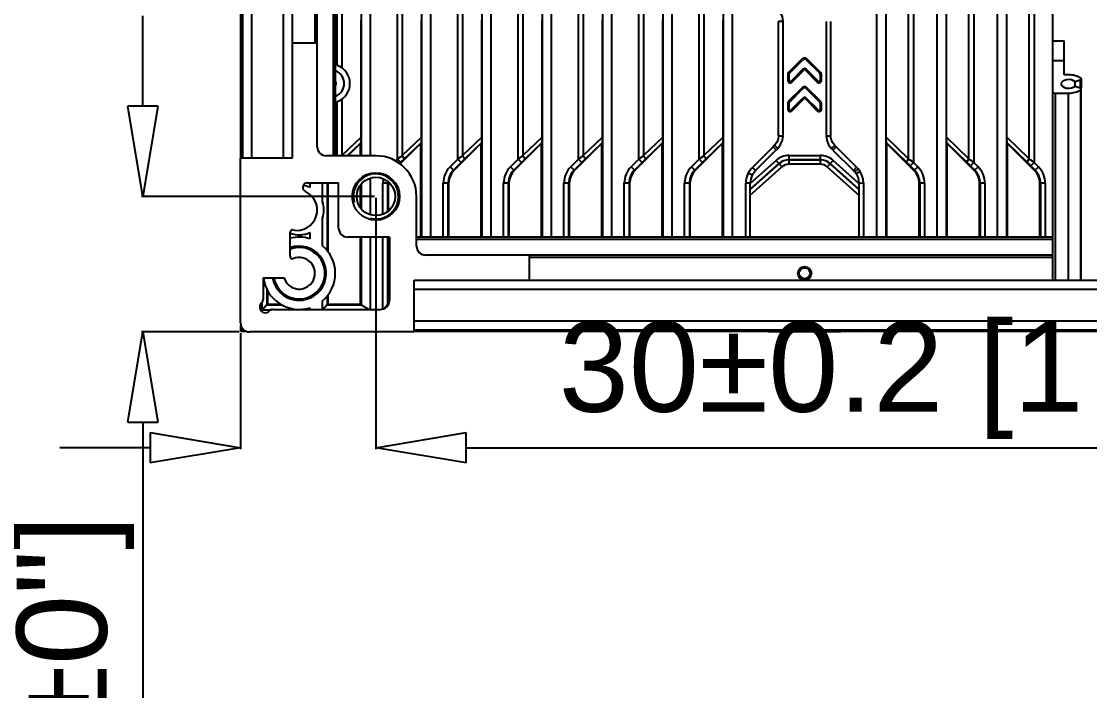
# Model space of a CAD drawing. Header units: millimetres. Extents: x -3132 to 28633, y 682 to 5849.
# Drawn here: x 3231.6 to 3468.3, y 1746.9 to 1895 of the extents above; entities that cross this region are included whole.
import ezdxf

# ---------------------------------------------------------------- set-up
doc = ezdxf.new("R2010")
doc.units = ezdxf.units.MM
doc.styles.get("Standard").update_dxf_attribs({"font": 'arial.ttf'})
doc.dimstyles.new('ISO_25-10', dxfattribs={"dimtxt": 20, "dimasz": 20, "dimexe": 0.3, "dimexo": 0.3, "dimgap": 2, "dimtad": 1, "dimrnd": 0.0001, "dimdsep": 46, "dimtxsty": 'Standard', "dimblk": 'CLOSEDBLANK', "dimcen": 0.1, "dimclrd": 256, "dimclre": 256, "dimclrt": 256, "dimadec": 0, "dimazin": 2, "dimtm": 1e-09, "dimtfac": 1, "dimtofl": 0, "dimtmove": 0, "dimatfit": 3, "dimldrblk": 'CLOSEDBLANK', "dimfxl": 1, "dimtolj": 1, "dimarcsym": 0})

# ---------------------------------------------------------------- blocks, each defined once
blk = doc.blocks.new('_ClosedBlank')
at = {"color": 0, "linetype": 'ByBlock', "lineweight": -2}
for p, q in [((-1, 0.167), (0, 0)), ((-1, 0.167), (-1, -0.167)), ((0, 0), (-1, -0.167))]:
    blk.add_line(p, q, dxfattribs=at)
blk = doc.blocks.new('*D203')
at = {"lineweight": -2, "transparency": 16777216}
for p, q in [((3258.49, 1876.26), (3258.49, 1896.26)), ((3309.85, 1856.26), (3258.19, 1856.26)), ((3279.85, 1826.26), (3258.19, 1826.26)), ((3258.49, 1806.26), (3258.49, 1563.86))]:
    blk.add_line(p, q, dxfattribs=at)
at = {"layer": 'Defpoints', "color": 0, "transparency": 16777216}
for p in [(3310.15, 1856.26), (3258.49, 1826.26), (3280.15, 1826.26)]:
    blk.add_point(p, dxfattribs=at)
at = {"lineweight": -2, "transparency": 16777216, "xscale": 20, "yscale": 20, "zscale": 20}
for p, rotation in [((3258.49, 1856.26), 270), ((3258.49, 1826.26), 90)]:
    blk.add_blockref('_ClosedBlank', p, dxfattribs=dict(at, rotation=rotation))
at = {"transparency": 16777216, "insert": (3243.54, 1675.06), "char_height": 20, "attachment_point": 5, "rotation": 90}
blk.add_mtext('\\A1;30±0.2 [1 1/8"±0"]', dxfattribs=at)
blk = doc.blocks.new('*D204')
at = {"lineweight": -2, "transparency": 16777216}
for p, q in [((3310.15, 1855.96), (3310.15, 1800.33)), ((3280.15, 1825.96), (3280.15, 1800.33)), ((3260.15, 1800.63), (3240.15, 1800.63)), ((3330.15, 1800.63), (3572.56, 1800.63))]:
    blk.add_line(p, q, dxfattribs=at)
at = {"layer": 'Defpoints', "color": 0, "transparency": 16777216}
for p in [(3310.15, 1856.26), (3280.15, 1826.26), (3280.15, 1800.63)]:
    blk.add_point(p, dxfattribs=at)
at = {"lineweight": -2, "transparency": 16777216, "xscale": 20, "yscale": 20, "zscale": 20}
blk.add_blockref('_ClosedBlank', (3280.15, 1800.63), dxfattribs=at)
at = {"lineweight": -2, "transparency": 16777216, "xscale": 20, "yscale": 20, "zscale": 20, "rotation": 180}
blk.add_blockref('_ClosedBlank', (3310.15, 1800.63), dxfattribs=at)
at = {"transparency": 16777216, "insert": (3461.36, 1815.58), "char_height": 20, "attachment_point": 5}
blk.add_mtext('\\A1;30±0.2 [1 1/8"±0"]', dxfattribs=at)

msp = doc.modelspace()

# ---------------------------------------------------------------- linework, layer by layer
at = {"linetype": 'Continuous'}
for p, q in [((3460.154, 1837.759), (3460.154, 2564.759)), ((3280.654, 1864.759), (3280.654, 2537.759)), ((3282.654, 1864.759), (3282.654, 2537.759)), ((3289.654, 1864.759), (3289.654, 2537.759)), ((3291.654, 1864.759), (3291.654, 2537.759)), ((3296.654, 2071.259), (3296.654, 1890.259)), ((3297.154, 1867.259), (3297.154, 2071.259)), ((3300.654, 2071.259), (3300.654, 1865.259)), ((3301.154, 2071.259), (3301.154, 1865.259)), ((3306.91, 2070.259), (3306.91, 1865.259)), ((3308.903, 2070.259), (3308.903, 1865.259)), ((3320.28, 2070.259), (3320.28, 1847.259)), ((3322.273, 2070.259), (3322.273, 1847.259)), ((3421.185, 1847.259), (3421.185, 2069.87)), ((3423.182, 2070.259), (3423.182, 1847.259)), ((3434.555, 1847.259), (3434.555, 2070.259)), ((3436.552, 2070.259), (3436.552, 1847.259)), ((3447.925, 1847.259), (3447.925, 2070.259)), ((3449.922, 2070.259), (3449.922, 1847.259)), ((3333.65, 2064.627), (3333.65, 1847.259)), ((3335.643, 2061.175), (3335.643, 1847.259)), ((3347.02, 2057.259), (3347.02, 1847.259)), ((3349.013, 2057.259), (3349.013, 1847.259)), ((3360.39, 2057.259), (3360.39, 1847.259)), ((3362.383, 2057.259), (3362.383, 1847.259)), ((3373.76, 2057.259), (3373.76, 1847.259)), ((3375.753, 2057.259), (3375.753, 1847.259)), ((3387.13, 2057.259), (3387.13, 1847.259)), ((3389.123, 2057.259), (3389.123, 1847.259)), ((3280.254, 1864.759), (3280.254, 1943.259)), ((3280.474, 1913.801), (3280.474, 1864.759)), ((3429.268, 1900.937), (3429.268, 1863.794)), ((3442.638, 1900.937), (3442.638, 1863.794)), ((3456.008, 1900.937), (3456.008, 1863.794)), ((3301.557, 1885.27), (3301.557, 1900.2)), ((3302.626, 1899.426), (3302.626, 1884.716)), ((3314.927, 1864.531), (3314.927, 1900.2)), ((3315.996, 1899.426), (3315.996, 1865.304)), ((3328.297, 1864.531), (3328.297, 1900.2)), ((3329.366, 1899.426), (3329.366, 1865.304)), ((3341.667, 1864.531), (3341.667, 1900.2)), ((3342.736, 1899.426), (3342.736, 1865.304)), ((3355.037, 1864.531), (3355.037, 1900.2)), ((3356.106, 1899.426), (3356.106, 1865.304)), ((3368.407, 1864.531), (3368.407, 1900.2)), ((3369.476, 1899.426), (3369.476, 1865.304)), ((3381.777, 1864.531), (3381.777, 1900.2)), ((3382.846, 1899.426), (3382.846, 1865.304)), ((3428.199, 1864.567), (3428.199, 1900.164)), ((3441.569, 1864.567), (3441.569, 1900.164)), ((3454.939, 1864.567), (3454.939, 1900.164)), ((3306.867, 1869.4), (3306.867, 1895.331)), ((3320.237, 1869.4), (3320.237, 1895.331)), ((3333.607, 1869.4), (3333.607, 1895.331)), ((3346.977, 1869.4), (3346.977, 1895.331)), ((3360.347, 1869.4), (3360.347, 1895.331)), ((3373.717, 1869.4), (3373.717, 1895.331)), ((3387.087, 1869.4), (3387.087, 1895.331)), ((3400.377, 1895.017), (3399.377, 1895.017)), ((3399.377, 1869.713), (3399.377, 1895.017)), ((3400.377, 1869.713), (3400.377, 1895.017)), ((3409.928, 1895.017), (3409.928, 1869.714)), ((3410.928, 1895.018), (3410.928, 1869.714)), ((3423.238, 1869.357), (3423.238, 1895.373)), ((3436.608, 1869.357), (3436.608, 1895.373)), ((3449.978, 1869.357), (3449.978, 1895.373)), ((3291.654, 1890.259), (3297.154, 1890.259)), ((3460.154, 1890.693), (3462.654, 1890.693)), ((3462.654, 1883.187), (3462.654, 1890.693)), ((3404.623, 1886.703), (3401.623, 1883.703)), ((3404.8, 1886.527), (3404.623, 1886.703)), ((3405.684, 1886.703), (3405.507, 1886.527)), ((3408.684, 1883.703), (3405.684, 1886.703)), ((3401.8, 1883.527), (3404.8, 1886.527)), ((3404.8, 1884.405), (3402.166, 1881.771)), ((3404.977, 1884.229), (3404.8, 1884.405)), ((3405.507, 1884.405), (3405.33, 1884.229)), ((3405.507, 1886.527), (3408.507, 1883.527)), ((3408.142, 1881.771), (3405.507, 1884.405)), ((3460.154, 1886.363), (3462.654, 1886.363)), ((3401.654, 1883.173), (3401.404, 1883.173)), ((3401.404, 1883.173), (3401.404, 1881.983)), ((3401.404, 1881.983), (3401.654, 1881.983)), ((3401.623, 1883.703), (3401.8, 1883.527)), ((3401.654, 1883.173), (3401.654, 1881.983)), ((3402.343, 1881.594), (3404.977, 1884.229)), ((3405.33, 1884.229), (3407.965, 1881.594)), ((3408.507, 1883.527), (3408.684, 1883.703)), ((3408.904, 1883.173), (3408.654, 1883.173)), ((3408.654, 1881.983), (3408.654, 1883.173)), ((3408.654, 1881.983), (3408.904, 1881.983)), ((3408.904, 1881.983), (3408.904, 1883.173)), ((3463.654, 1883.187), (3462.654, 1883.187)), ((3466.215, 1882.02), (3465.083, 1881.643)), ((3466.215, 1882.02), (3466.215, 1880.312)), ((3466.465, 1882.27), (3466.465, 1880.312)), ((3404.623, 1880.339), (3401.623, 1877.339)), ((3401.8, 1877.163), (3404.8, 1880.163)), ((3402.166, 1881.771), (3402.343, 1881.594)), ((3404.8, 1880.163), (3404.623, 1880.339)), ((3405.684, 1880.339), (3405.507, 1880.163)), ((3405.507, 1880.163), (3408.507, 1877.163)), ((3408.684, 1877.339), (3405.684, 1880.339)), ((3407.965, 1881.594), (3408.142, 1881.771)), ((3465.083, 1880.69), (3465.083, 1881.643)), ((3465.083, 1880.69), (3466.215, 1880.312)), ((3466.351, 1837.759), (3466.351, 1879.878)), ((3466.465, 1837.759), (3466.465, 1880.062)), ((3301.557, 1865.259), (3301.557, 1877.247)), ((3302.626, 1877.802), (3302.626, 1865.304)), ((3401.623, 1877.339), (3401.8, 1877.163)), ((3404.8, 1878.041), (3402.166, 1875.407)), ((3402.343, 1875.23), (3404.977, 1877.865)), ((3404.977, 1877.865), (3404.8, 1878.041)), ((3405.507, 1878.041), (3405.33, 1877.865)), ((3405.33, 1877.865), (3407.965, 1875.23)), ((3408.142, 1875.407), (3405.507, 1878.041)), ((3408.507, 1877.163), (3408.684, 1877.339)), ((3460.654, 1879.146), (3463.654, 1879.146)), ((3460.654, 1879.146), (3460.654, 1837.759)), ((3463.654, 1837.759), (3463.654, 1879.146)), ((3401.654, 1876.809), (3401.404, 1876.809)), ((3401.404, 1876.809), (3401.404, 1875.619)), ((3401.404, 1875.619), (3401.654, 1875.619)), ((3401.654, 1876.809), (3401.654, 1875.619)), ((3402.166, 1875.407), (3402.343, 1875.23)), ((3407.965, 1875.23), (3408.142, 1875.407)), ((3408.904, 1876.809), (3408.654, 1876.809)), ((3408.654, 1875.619), (3408.654, 1876.809)), ((3408.654, 1875.619), (3408.904, 1875.619)), ((3408.904, 1875.619), (3408.904, 1876.809)), ((3306.867, 1869.4), (3302.626, 1865.304)), ((3303.813, 1865.259), (3306.799, 1868.142)), ((3303.965, 1865.259), (3306.764, 1868.058)), ((3306.799, 1868.142), (3306.764, 1868.058)), ((3306.764, 1865.259), (3306.764, 1868.058)), ((3306.867, 1869.4), (3306.799, 1868.142)), ((3315.526, 1863.451), (3320.134, 1868.058)), ((3320.237, 1869.4), (3315.996, 1865.304)), ((3316.458, 1864.559), (3320.169, 1868.142)), ((3320.169, 1868.142), (3320.134, 1868.058)), ((3320.134, 1847.259), (3320.134, 1868.058)), ((3320.237, 1869.4), (3320.169, 1868.142)), ((3327.449, 1862.003), (3333.504, 1868.058)), ((3333.607, 1869.4), (3329.366, 1865.304)), ((3329.828, 1864.559), (3333.539, 1868.142)), ((3333.539, 1868.142), (3333.504, 1868.058)), ((3333.504, 1847.259), (3333.504, 1868.058)), ((3333.607, 1869.4), (3333.539, 1868.142)), ((3340.819, 1862.003), (3346.874, 1868.058)), ((3346.977, 1869.4), (3342.736, 1865.304)), ((3343.198, 1864.559), (3346.909, 1868.142)), ((3346.909, 1868.142), (3346.874, 1868.058)), ((3346.874, 1847.259), (3346.874, 1868.058)), ((3346.977, 1869.4), (3346.909, 1868.142)), ((3354.189, 1862.003), (3360.244, 1868.058)), ((3360.347, 1869.4), (3356.106, 1865.304)), ((3356.568, 1864.559), (3360.279, 1868.142)), ((3360.279, 1868.142), (3360.244, 1868.058)), ((3360.244, 1847.259), (3360.244, 1868.058)), ((3360.347, 1869.4), (3360.279, 1868.142)), ((3367.559, 1862.003), (3373.614, 1868.058)), ((3373.717, 1869.4), (3369.476, 1865.304)), ((3369.938, 1864.559), (3373.649, 1868.142)), ((3373.649, 1868.142), (3373.614, 1868.058)), ((3373.614, 1847.259), (3373.614, 1868.058)), ((3373.717, 1869.4), (3373.649, 1868.142)), ((3380.929, 1862.003), (3386.984, 1868.058)), ((3387.087, 1869.4), (3382.846, 1865.304)), ((3383.308, 1864.559), (3387.019, 1868.142)), ((3387.019, 1868.142), (3386.984, 1868.058)), ((3386.984, 1847.259), (3386.984, 1868.058)), ((3387.087, 1869.4), (3387.019, 1868.142)), ((3399.377, 1869.713), (3400.377, 1869.713)), ((3409.928, 1869.714), (3410.928, 1869.714)), ((3428.199, 1864.567), (3423.238, 1869.357)), ((3423.306, 1868.093), (3423.238, 1869.357)), ((3423.307, 1868.079), (3423.323, 1868.079)), ((3423.309, 1868.096), (3427.736, 1863.822)), ((3423.323, 1868.079), (3423.323, 1847.259)), ((3423.323, 1868.065), (3429.378, 1862.003)), ((3441.569, 1864.567), (3436.608, 1869.357)), ((3436.676, 1868.093), (3436.608, 1869.357)), ((3436.677, 1868.079), (3436.693, 1868.079)), ((3436.679, 1868.096), (3441.106, 1863.822)), ((3436.693, 1868.079), (3436.693, 1847.259)), ((3436.693, 1868.065), (3442.748, 1862.003)), ((3454.939, 1864.567), (3449.978, 1869.357)), ((3450.046, 1868.093), (3449.978, 1869.357)), ((3450.047, 1868.079), (3450.063, 1868.079)), ((3450.049, 1868.096), (3454.476, 1863.822)), ((3450.063, 1868.079), (3450.063, 1847.259)), ((3450.063, 1868.065), (3456.118, 1862.003)), ((3398.182, 1867.28), (3393.589, 1862.699)), ((3394.291, 1861.986), (3398.888, 1866.572)), ((3398.888, 1866.572), (3398.182, 1867.28)), ((3398.486, 1867.582), (3399.195, 1866.876)), ((3411.824, 1867.575), (3411.116, 1866.868)), ((3412.15, 1867.25), (3411.443, 1866.543)), ((3411.443, 1866.543), (3415.997, 1861.989)), ((3416.693, 1862.707), (3412.15, 1867.25)), ((3291.654, 1864.759), (3280.154, 1864.759)), ((3280.154, 1828.259), (3280.154, 1864.759)), ((3310.154, 1865.259), (3299.154, 1865.259)), ((3302.626, 1865.304), (3302.563, 1865.259)), ((3302.626, 1865.304), (3302.654, 1865.259)), ((3314.927, 1864.531), (3314.506, 1864.11)), ((3315.672, 1863.786), (3314.927, 1864.531)), ((3315.418, 1863.532), (3315.672, 1863.786)), ((3315.996, 1865.304), (3316.458, 1864.559)), ((3328.297, 1864.531), (3326.609, 1862.843)), ((3327.354, 1862.098), (3329.042, 1863.786)), ((3329.042, 1863.786), (3328.297, 1864.531)), ((3329.366, 1865.304), (3329.828, 1864.559)), ((3341.667, 1864.531), (3339.979, 1862.843)), ((3340.724, 1862.098), (3342.412, 1863.786)), ((3342.412, 1863.786), (3341.667, 1864.531)), ((3342.736, 1865.304), (3343.198, 1864.559)), ((3355.037, 1864.531), (3353.349, 1862.843)), ((3354.094, 1862.098), (3355.782, 1863.786)), ((3355.782, 1863.786), (3355.037, 1864.531)), ((3356.106, 1865.304), (3356.568, 1864.559)), ((3368.407, 1864.531), (3366.719, 1862.843)), ((3369.152, 1863.786), (3367.464, 1862.098)), ((3369.152, 1863.786), (3368.407, 1864.531)), ((3369.476, 1865.304), (3369.938, 1864.559)), ((3381.777, 1864.531), (3380.089, 1862.843)), ((3382.522, 1863.786), (3380.834, 1862.098)), ((3382.522, 1863.786), (3381.777, 1864.531)), ((3382.846, 1865.304), (3383.308, 1864.559)), ((3398.834, 1864.248), (3393.124, 1859.125)), ((3399.467, 1863.542), (3393.124, 1857.85)), ((3393.124, 1857.791), (3399.497, 1863.509)), ((3400.13, 1862.803), (3398.834, 1864.248)), ((3401.653, 1865.327), (3408.662, 1865.327)), ((3401.653, 1865.327), (3401.653, 1863.386)), ((3408.662, 1864.379), (3401.653, 1864.379)), ((3401.653, 1864.335), (3408.662, 1864.335)), ((3408.662, 1863.386), (3401.653, 1863.386)), ((3408.662, 1863.386), (3408.662, 1865.327)), ((3411.476, 1864.252), (3410.181, 1862.805)), ((3410.814, 1863.512), (3417.184, 1857.814)), ((3417.184, 1857.874), (3410.843, 1863.545)), ((3417.184, 1859.155), (3411.476, 1864.252)), ((3427.736, 1863.822), (3428.199, 1864.567)), ((3429.268, 1863.794), (3428.523, 1863.049)), ((3428.523, 1863.049), (3429.473, 1862.098)), ((3430.218, 1862.843), (3429.268, 1863.794)), ((3441.106, 1863.822), (3441.569, 1864.567)), ((3442.638, 1863.794), (3441.893, 1863.049)), ((3441.893, 1863.049), (3442.843, 1862.098)), ((3443.588, 1862.843), (3442.638, 1863.794)), ((3454.476, 1863.822), (3454.939, 1864.567)), ((3456.008, 1863.794), (3455.263, 1863.049)), ((3455.263, 1863.049), (3456.213, 1862.098)), ((3456.958, 1862.843), (3456.008, 1863.794)), ((3326.609, 1862.843), (3327.449, 1862.003)), ((3339.979, 1862.843), (3340.819, 1862.003)), ((3353.349, 1862.843), (3354.189, 1862.003)), ((3366.719, 1862.843), (3367.559, 1862.003)), ((3380.089, 1862.843), (3380.929, 1862.003)), ((3392.679, 1861.465), (3393.571, 1861.013)), ((3393.124, 1856.516), (3400.13, 1862.803)), ((3393.589, 1862.699), (3394.291, 1861.986)), ((3410.181, 1862.805), (3417.184, 1856.541)), ((3416.693, 1862.707), (3415.997, 1861.989)), ((3417.03, 1862.343), (3416.264, 1861.701)), ((3417.43, 1861.813), (3416.586, 1861.275)), ((3429.378, 1862.003), (3430.218, 1862.843)), ((3442.748, 1862.003), (3443.588, 1862.843)), ((3456.118, 1862.003), (3456.958, 1862.843)), ((3294.945, 1859.259), (3301.904, 1859.259)), ((3295.533, 1859.259), (3295.533, 1858.218)), ((3299.538, 1859.175), (3298.35, 1859.175)), ((3298.35, 1855.062), (3298.35, 1859.175)), ((3299.403, 1844.253), (3299.403, 1859.175)), ((3299.538, 1859.175), (3299.538, 1844.08)), ((3301.904, 1849.259), (3301.904, 1859.259)), ((3306.764, 1853.723), (3306.764, 1858.795)), ((3306.91, 1858.96), (3306.91, 1853.558)), ((3308.903, 1860.297), (3308.903, 1852.221)), ((3312.908, 1859.175), (3311.72, 1859.175)), ((3311.72, 1852.341), (3311.72, 1859.175)), ((3312.773, 1852.941), (3312.773, 1859.175)), ((3312.908, 1859.175), (3312.908, 1853.033)), ((3326.278, 1859.175), (3325.09, 1859.175)), ((3325.09, 1847.259), (3325.09, 1859.175)), ((3326.143, 1847.259), (3326.143, 1859.175)), ((3326.278, 1859.175), (3326.278, 1847.259)), ((3339.648, 1859.175), (3338.46, 1859.175)), ((3338.46, 1847.259), (3338.46, 1859.175)), ((3339.513, 1847.259), (3339.513, 1859.175)), ((3339.648, 1859.175), (3339.648, 1847.259)), ((3353.018, 1859.175), (3351.83, 1859.175)), ((3351.83, 1847.259), (3351.83, 1859.175)), ((3352.883, 1847.259), (3352.883, 1859.175)), ((3353.018, 1859.175), (3353.018, 1847.259)), ((3366.388, 1859.175), (3365.2, 1859.175)), ((3365.2, 1847.259), (3365.2, 1859.175)), ((3366.253, 1859.175), (3366.253, 1847.259)), ((3366.388, 1859.175), (3366.388, 1847.259)), ((3379.758, 1859.175), (3378.57, 1859.175)), ((3378.57, 1847.259), (3378.57, 1859.175)), ((3379.623, 1859.175), (3379.623, 1847.259)), ((3379.758, 1859.175), (3379.758, 1847.259)), ((3393.124, 1859.175), (3392.124, 1859.175)), ((3392.124, 1847.259), (3392.124, 1859.175)), ((3393.124, 1847.259), (3393.124, 1859.175)), ((3418.184, 1859.171), (3417.184, 1859.155)), ((3417.184, 1859.155), (3417.184, 1847.259)), ((3418.184, 1859.171), (3418.184, 1847.259)), ((3431.737, 1859.175), (3430.55, 1859.175)), ((3430.55, 1847.259), (3430.55, 1859.175)), ((3430.684, 1859.175), (3430.684, 1847.259)), ((3431.737, 1859.175), (3431.737, 1847.259)), ((3445.107, 1859.175), (3443.92, 1859.175)), ((3443.92, 1847.259), (3443.92, 1859.175)), ((3444.054, 1859.175), (3444.054, 1847.259)), ((3445.107, 1859.175), (3445.107, 1847.259)), ((3458.477, 1859.175), (3457.29, 1859.175)), ((3457.29, 1847.259), (3457.29, 1859.175)), ((3457.424, 1859.175), (3457.424, 1847.259)), ((3458.477, 1859.175), (3458.477, 1847.259)), ((3319.154, 1845.259), (3319.154, 1856.259)), ((3298.35, 1845.342), (3298.35, 1851.456)), ((3291.154, 1842.967), (3291.154, 1848.36)), ((3293.394, 1847.255), (3293.394, 1847.764)), ((3293.54, 1847.773), (3293.54, 1847.25)), ((3295.533, 1848.3), (3295.533, 1846.897)), ((3313.154, 1847.259), (3303.904, 1847.259)), ((3306.764, 1832.391), (3306.764, 1847.259)), ((3306.91, 1847.259), (3306.91, 1832.238)), ((3308.903, 1847.259), (3308.903, 1831.259)), ((3311.72, 1831.351), (3311.72, 1847.259)), ((3312.773, 1832.257), (3312.773, 1847.259)), ((3312.908, 1847.259), (3312.908, 1832.391)), ((3313.154, 1847.259), (3313.154, 1833.259)), ((3460.154, 1847.259), (3319.154, 1847.259)), ((3460.154, 1846.759), (3319.154, 1846.759)), ((3460.154, 1843.259), (3321.154, 1843.259)), ((3344.154, 1843.259), (3344.154, 1837.759)), ((3460.154, 1842.759), (3344.154, 1842.759)), ((3285.154, 1838.266), (3289.797, 1838.266)), ((3285.154, 1838.266), (3285.154, 1833.436)), ((3318.654, 1837.759), (3741.654, 1837.759)), ((3318.654, 1826.259), (3318.654, 1837.759)), ((3286.033, 1832.257), (3286.033, 1835.612)), ((3286.168, 1835.361), (3286.168, 1832.391)), ((3318.654, 1835.759), (3741.654, 1835.759)), ((3284.98, 1831.173), (3284.98, 1832.88)), ((3285.904, 1832.247), (3286.033, 1832.257)), ((3286.168, 1832.391), (3286.033, 1832.257)), ((3286.168, 1832.391), (3289.051, 1832.391)), ((3298.35, 1831.259), (3298.35, 1833.176)), ((3299.274, 1832.247), (3299.403, 1832.257)), ((3299.403, 1832.257), (3299.403, 1834.265)), ((3299.538, 1832.391), (3299.403, 1832.257)), ((3299.538, 1834.438), (3299.538, 1832.391)), ((3299.538, 1832.391), (3306.764, 1832.391)), ((3306.764, 1832.391), (3306.905, 1832.245)), ((3312.644, 1832.247), (3312.773, 1832.257)), ((3312.908, 1832.391), (3312.773, 1832.257)), ((3284.98, 1831.173), (3285.904, 1832.247)), ((3284.98, 1831.173), (3286.948, 1831.173)), ((3285.904, 1832.247), (3289.303, 1832.247)), ((3287.331, 1831.259), (3311.154, 1831.259)), ((3294.971, 1831.468), (3295.348, 1831.27)), ((3295.533, 1831.621), (3295.533, 1831.259)), ((3298.424, 1831.259), (3299.274, 1832.247)), ((3311.93, 1831.417), (3312.644, 1832.247)), ((3312.644, 1832.247), (3312.869, 1832.246)), ((3280.254, 1826.359), (3280.254, 1827.664)), ((3318.654, 1828.759), (3741.654, 1828.759)), ((3280.254, 1826.359), (3280.739, 1826.845)), ((3281.559, 1826.359), (3280.254, 1826.359)), ((3318.654, 1826.259), (3282.154, 1826.259)), ((3318.654, 1826.759), (3741.654, 1826.759)), ((3318.654, 1826.579), (3389.205, 1826.579)), ((3397.154, 1826.359), (3318.654, 1826.359)), ((3389.205, 1826.579), (3389.205, 1826.759)), ((3390.203, 1826.759), (3390.203, 1826.629)), ((3390.203, 1826.629), (3390.334, 1826.759)), ((3396.104, 1826.629), (3395.974, 1826.759)), ((3396.104, 1826.629), (3396.104, 1826.759)), ((3397.103, 1826.759), (3397.103, 1826.579)), ((3397.103, 1826.579), (3397.154, 1826.579)), ((3397.154, 1826.759), (3397.154, 1826.259)), ((3413.154, 1826.259), (3397.154, 1826.259)), ((3413.154, 1826.759), (3413.154, 1826.259)), ((3413.154, 1826.579), (3413.205, 1826.579)), ((3530.054, 1826.359), (3413.154, 1826.359)), ((3413.205, 1826.579), (3413.205, 1826.759)), ((3414.203, 1826.759), (3414.203, 1826.629)), ((3414.203, 1826.629), (3414.334, 1826.759)), ((3420.104, 1826.629), (3419.974, 1826.759)), ((3420.104, 1826.629), (3420.104, 1826.759)), ((3421.103, 1826.759), (3421.103, 1826.579)), ((3421.103, 1826.579), (3498.885, 1826.579))]:
    msp.add_line(p, q, dxfattribs=at)
for points in [[(3400.377, 1895.017), (3400.242, 1896.039), (3399.842, 1897.005), (3399.189, 1897.86)], [(3399.377, 1869.713), (3399.276, 1868.951), (3398.977, 1868.227), (3398.486, 1867.582)], [(3399.195, 1866.876), (3399.844, 1867.729), (3400.242, 1868.693), (3400.377, 1869.713)], [(3409.928, 1869.714), (3410.063, 1868.691), (3410.463, 1867.724), (3411.116, 1866.868)], [(3411.824, 1867.575), (3411.329, 1868.223), (3411.03, 1868.949), (3410.928, 1869.713)], [(3315.996, 1865.304), (3315.646, 1865.054), (3315.289, 1864.796), (3314.927, 1864.531)], [(3315.672, 1863.786), (3315.941, 1864.054), (3316.204, 1864.312), (3316.458, 1864.559)], [(3329.366, 1865.304), (3329.016, 1865.054), (3328.659, 1864.796), (3328.297, 1864.531)], [(3329.042, 1863.786), (3329.311, 1864.054), (3329.574, 1864.312), (3329.828, 1864.559)], [(3342.736, 1865.304), (3342.386, 1865.054), (3342.029, 1864.796), (3341.667, 1864.531)], [(3342.412, 1863.786), (3342.681, 1864.054), (3342.944, 1864.312), (3343.198, 1864.559)], [(3356.106, 1865.304), (3355.756, 1865.054), (3355.399, 1864.796), (3355.037, 1864.531)], [(3355.782, 1863.786), (3356.051, 1864.054), (3356.314, 1864.312), (3356.568, 1864.559)], [(3369.476, 1865.304), (3369.126, 1865.054), (3368.769, 1864.796), (3368.407, 1864.531)], [(3369.152, 1863.786), (3369.422, 1864.054), (3369.684, 1864.312), (3369.938, 1864.559)], [(3382.846, 1865.304), (3382.496, 1865.054), (3382.139, 1864.796), (3381.777, 1864.531)], [(3382.522, 1863.786), (3382.792, 1864.054), (3383.054, 1864.312), (3383.308, 1864.559)], [(3427.736, 1863.822), (3427.991, 1863.574), (3428.253, 1863.316), (3428.523, 1863.049)], [(3429.268, 1863.794), (3428.906, 1864.058), (3428.549, 1864.316), (3428.199, 1864.567)], [(3441.106, 1863.822), (3441.361, 1863.574), (3441.623, 1863.316), (3441.893, 1863.049)], [(3442.638, 1863.794), (3442.276, 1864.058), (3441.919, 1864.316), (3441.569, 1864.567)], [(3454.476, 1863.822), (3454.731, 1863.574), (3454.993, 1863.316), (3455.263, 1863.049)], [(3456.008, 1863.794), (3455.646, 1864.058), (3455.289, 1864.316), (3454.939, 1864.567)], [(3393.589, 1862.699), (3393.226, 1862.303), (3392.921, 1861.888), (3392.678, 1861.464)], [(3393.571, 1861.013), (3393.761, 1861.345), (3394.001, 1861.671), (3394.291, 1861.986)], [(3415.997, 1861.989), (3416.087, 1861.898), (3416.176, 1861.802), (3416.264, 1861.701)], [(3416.264, 1861.701), (3416.382, 1861.557), (3416.486, 1861.419), (3416.585, 1861.275)], [(3416.585, 1861.275), (3416.921, 1860.598), (3417.119, 1859.885), (3417.184, 1859.155)], [(3417.03, 1862.343), (3416.919, 1862.471), (3416.807, 1862.592), (3416.693, 1862.707)], [(3417.434, 1861.805), (3417.307, 1861.99), (3417.174, 1862.167), (3417.03, 1862.343)], [(3418.184, 1859.153), (3418.099, 1860.086), (3417.846, 1860.978), (3417.434, 1861.805)], [(3299.274, 1832.247), (3301.817, 1832.244), (3304.361, 1832.238), (3306.905, 1832.235)], [(3306.905, 1832.235), (3307.564, 1831.882), (3308.228, 1831.529), (3308.739, 1831.259)]]:
    msp.add_lwpolyline(points, dxfattribs=at)
for centre, radius in [((3310.154, 1856.259), 5.25), ((3310.154, 1856.259), 4.25), ((3405.154, 1839.259), 1.5), ((3405.154, 1839.259), 1.2)]:
    msp.add_circle(centre, radius, dxfattribs=at)
for centre, radius, start, end in [((3405.154, 1886.173), 0.75, 45.00003, 134.99998), ((3300.154, 1881.259), 4.25, 289.28236, 70.71764), ((3405.154, 1886.173), 0.5, 45.00003, 134.99998), ((3405.154, 1884.052), 0.5, 44.99999, 134.99998), ((3300.154, 1881.259), 3, 289.78652, 70.20612), ((3402.154, 1883.173), 0.75, 135, 179.99995), ((3401.954, 1881.983), 0.55, 180.00003, 315), ((3402.154, 1883.173), 0.5, 135, 179.99996), ((3401.954, 1881.983), 0.3, 180.00003, 315), ((3405.154, 1884.052), 0.25, 44.99997, 134.99998), ((3408.354, 1881.983), 0.55, 225.00011, 360), ((3408.354, 1881.983), 0.3, 225.00006, 360), ((3408.154, 1883.173), 0.5, 0, 44.99999), ((3408.154, 1883.173), 0.75, 0, 44.99999), ((3300.154, 1881.259), 1.2, 326.47816, 33.52199), ((3405.154, 1879.809), 0.75, 45.00003, 134.99998), ((3405.154, 1879.809), 0.5, 45.00003, 134.99998), ((3402.154, 1876.809), 0.75, 135, 179.99995), ((3405.154, 1877.688), 0.5, 44.99999, 134.99998), ((3405.154, 1877.688), 0.25, 44.99997, 134.99998), ((3408.154, 1876.809), 0.75, 0, 44.99999), ((3401.954, 1875.619), 0.55, 180.00003, 315), ((3402.154, 1876.809), 0.5, 135, 179.99996), ((3401.954, 1875.619), 0.3, 180.00003, 315), ((3408.354, 1875.619), 0.55, 225.00011, 360), ((3408.354, 1875.619), 0.3, 225.00006, 360), ((3408.154, 1876.809), 0.5, 0, 44.99999), ((3299.154, 1867.259), 2, 180, 270), ((3454.451, 1810.864), 79.68, 134.61731, 134.92528), ((3454.451, 1810.864), 78.68, 134.61137, 134.92528), ((3355.634, 1810.736), 78.925, 44.99933, 45.33387), ((3355.634, 1810.736), 79.925, 44.99933, 45.3289), ((3310.154, 1856.259), 9, 0, 90), ((3401.653, 1861.107), 4.221, 90, 131.89966), ((3401.653, 1861.107), 3.272, 90, 131.89966), ((3401.653, 1861.107), 3.228, 90, 131.89966), ((3401.653, 1861.107), 2.279, 90, 131.89966), ((3408.662, 1861.107), 4.221, 48.18708, 90), ((3408.662, 1861.107), 3.272, 48.18708, 90), ((3408.662, 1861.107), 3.228, 48.18708, 90), ((3408.662, 1861.107), 2.279, 48.18708, 90), ((3310.154, 1856.259), 5, 255, 195), ((3330.278, 1859.175), 5.188, 135.00003, 180), ((3330.278, 1859.175), 4.134, 135.00001, 179.99999), ((3330.278, 1859.175), 4, 135, 180), ((3343.648, 1859.175), 5.188, 135.00003, 180), ((3343.648, 1859.175), 4.134, 135.00001, 179.99999), ((3343.648, 1859.175), 4, 135, 180), ((3357.018, 1859.175), 5.188, 135.00003, 180), ((3357.018, 1859.175), 4.134, 135.00001, 179.99999), ((3357.018, 1859.175), 4, 135, 180), ((3370.388, 1859.175), 5.188, 135, 180), ((3370.388, 1859.175), 4.134, 135, 180), ((3370.388, 1859.175), 4, 135, 180), ((3383.758, 1859.175), 5.188, 135, 180), ((3383.758, 1859.175), 4.134, 135, 180), ((3383.758, 1859.175), 4, 135, 180), ((3397.124, 1859.175), 5, 152.7532, 180), ((3397.124, 1859.175), 4, 152.65263, 179.99999), ((3426.55, 1859.175), 4, 0, 45), ((3426.55, 1859.175), 4.134, 0, 44.99999), ((3426.55, 1859.175), 5.188, 0.00001, 44.99999), ((3439.92, 1859.175), 4, 0, 45), ((3439.92, 1859.175), 4.134, 0, 44.99999), ((3439.92, 1859.175), 5.188, 0.00001, 44.99999), ((3453.29, 1859.175), 4, 0, 45), ((3453.29, 1859.175), 4.134, 0, 44.99999), ((3453.29, 1859.175), 5.188, 0.00001, 44.99999), ((3294.945, 1858.259), 1, 90, 245.38002), ((3293.154, 1853.259), 5.5, 64.36995, 80.67146), ((3303.538, 1859.175), 5.188, 179.04372, 180), ((3303.538, 1859.175), 4.134, 178.82377, 179.99999), ((3303.538, 1859.175), 4, 178.76041, 180), ((3316.908, 1859.175), 5.188, 169.2919, 180), ((3316.908, 1859.175), 4.134, 174.83357, 179.99999), ((3316.908, 1859.175), 4, 175.83315, 180), ((3292.654, 1853.259), 4.5, 258.46304, 65.38002), ((3293.154, 1853.259), 5.5, 340.86575, 19.13425), ((3291.654, 1848.36), 0.5, 78.46304, 180), ((3303.904, 1849.259), 2, 180, 270), ((3293.154, 1853.259), 5.5, 248.55301, 295.63005), ((3293.154, 1839.259), 8, 72.69945, 104.51324), ((3293.154, 1839.259), 6, 189.54048, 109.47314), ((3293.154, 1839.259), 5.7, 190.04725, 110.59577), ((3293.154, 1839.259), 8, 310.50525, 49.49475), ((3321.154, 1845.259), 2, 180, 270), ((3293.154, 1839.259), 3.5, 196.47588, 112.02431), ((3291.654, 1842.967), 0.5, 180, 292.02431), ((3293.154, 1839.259), 8, 187.14911, 287.30055), ((3285.654, 1831.759), 1.25, 131.81031, 318.18969), ((3284.154, 1833.436), 1, 311.81031, 0), ((3311.154, 1833.259), 2, 270, 0), ((3287.331, 1830.259), 1, 90, 138.18969), ((3282.154, 1828.259), 2, 180, 270)]:
    msp.add_arc(centre, radius, start, end, dxfattribs=at)
for centre, major_axis, ratio, start_param, end_param in [((3463.654, 1881.166), (1.65, 0), 0.5773503, 0.5235988, 5.7595865), ((3463.654, 1881.166), (3.5, 0), 0.5773503, 0.6910469, 1.5707963), ((3465.965, 1882.27), (0.5, 0), 0.5773503, -1.0471976, 0.6910469), ((3463.654, 1881.166), (3.5, 0), 0.5773503, -1.5707963, -0.6910469), ((3465.965, 1880.062), (0.5, 0), 0.5773503, -0.6910469, 1.0471976), ((3460.654, 1879.434), (0.5, 0), 0.5773503, 3.1415927, 4.712389), ((3389.205, 1826.631), (1, 0), 0.0524078, -1.5707963, -0.0523599), ((3397.103, 1826.631), (1, 0), 0.0524078, -3.0892328, -1.5707963), ((3413.205, 1826.631), (1, 0), 0.0524078, -1.5707963, -0.0523599), ((3421.103, 1826.631), (1, 0), 0.0524078, -3.0892328, -1.5707963)]:
    msp.add_ellipse(centre, major_axis=major_axis, ratio=ratio, start_param=start_param, end_param=end_param, dxfattribs=at)

# ---------------------------------------------------------------- dimensions: what is measured, and where the dimension line sits
dim = msp.add_linear_dim(base=(3258.491, 1826.259), p1=(3310.154, 1856.259), p2=(3280.154, 1826.259), angle=90, dimstyle='ISO_25-10', override={"dimtol": 1, "dimtp": 0.2, "dimtm": 0.2})
dim.commit()
dim.dimension.update_dxf_attribs({"geometry": '*D203', "text_midpoint": (3243.545, 1675.057)})
dim = msp.add_linear_dim(base=(3280.154, 1800.634), p1=(3310.154, 1856.259), p2=(3280.154, 1826.259), dimstyle='ISO_25-10', override={"dimtol": 1, "dimtp": 0.2, "dimtm": 0.2})
dim.commit()
dim.dimension.update_dxf_attribs({"geometry": '*D204', "text_midpoint": (3461.356, 1800.634), "dimtype": 160})

doc.saveas('drawing.dxf')
